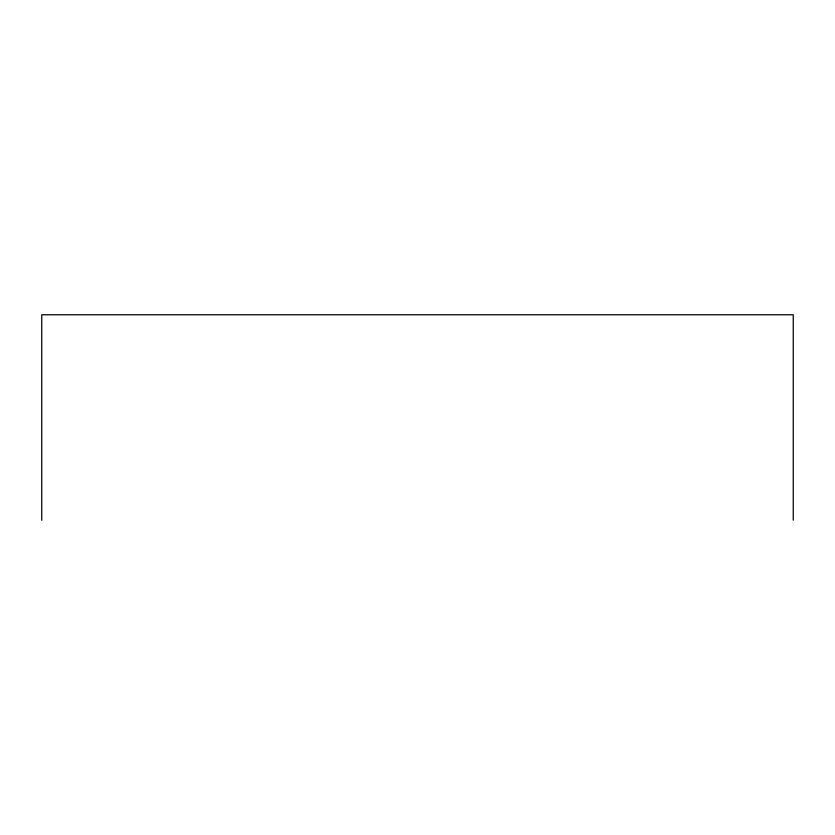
<?xml version="1.0" encoding="UTF-8"?>
<svg xmlns="http://www.w3.org/2000/svg" width="835" height="835" viewBox="0 0 835 835"><rect width="100%" height="100%" fill="white"/><g stroke="black" fill="none" stroke-linecap="round" stroke-linejoin="round"><path stroke-width="1.25" d="M793.25 520.226L793.25 314.774L41.75 314.774L41.75 520.226"/></g></svg>
